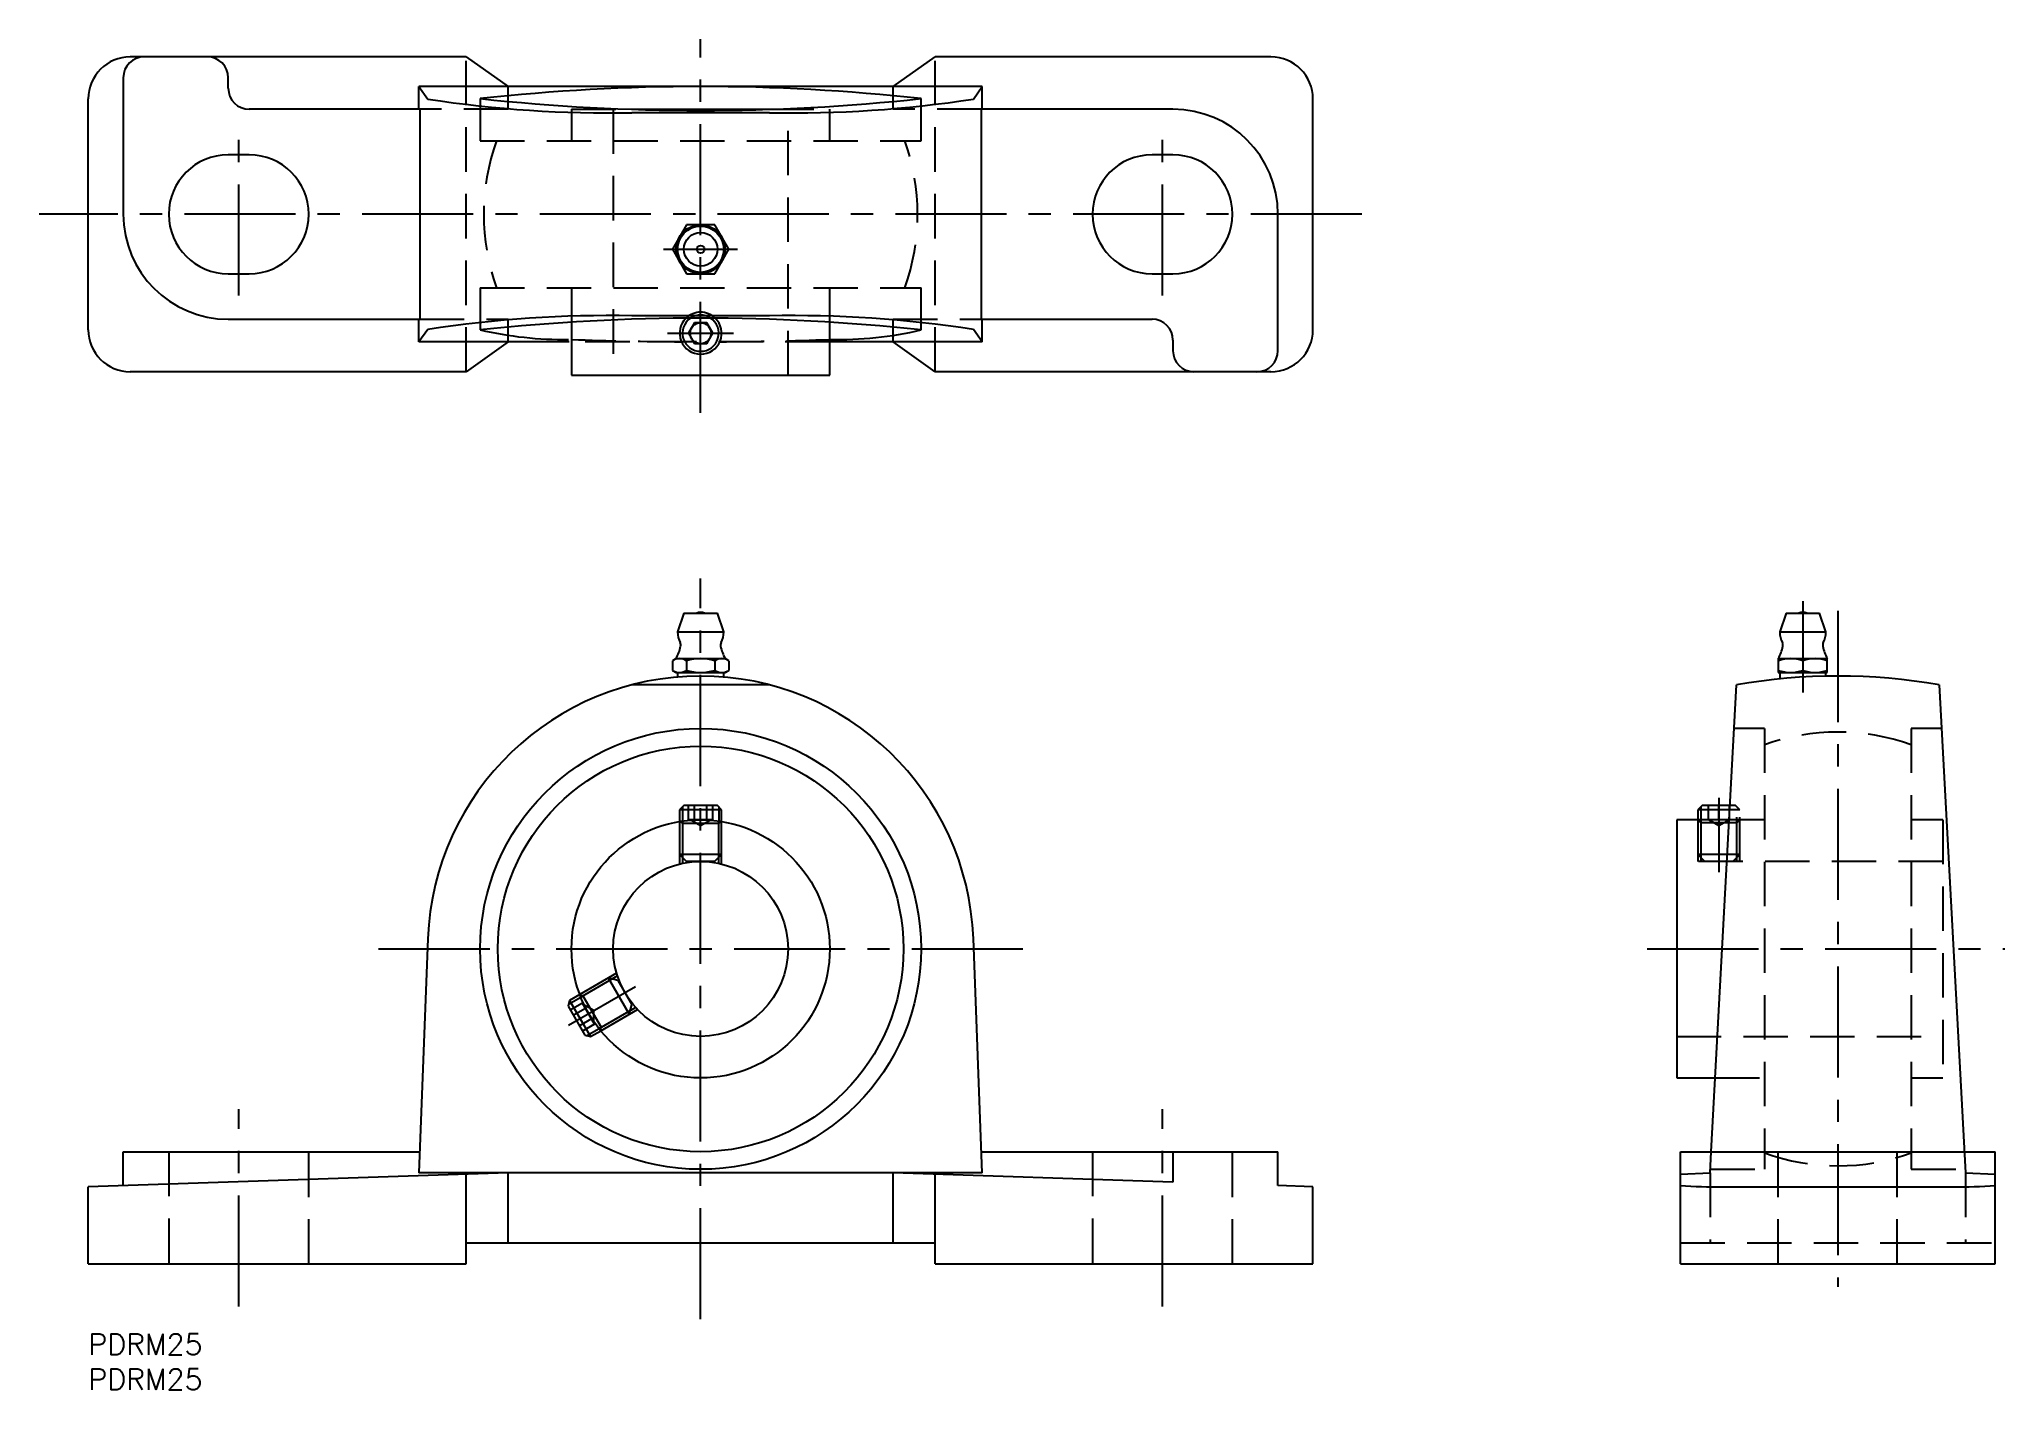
# Model space of a CAD drawing. Extents: x -7 to 274, y -8 to 185.
import ezdxf

# ---------------------------------------------------------------- set-up
doc = ezdxf.new("R2010")
doc.units = 0
doc.header["$LTSCALE"] = 0.5
doc.linetypes.add('CENTER', pattern=[50.8, 31.75, -6.35, 6.35, -6.35])
doc.linetypes.add('DASHED', pattern=[19.05, 12.7, -6.35])
for name, color, linetype in [('MSM_CENTER', 1, 'CENTER'), ('MSM_CONTINUOUS', 7, 'CONTINUOUS'), ('MSM_DASHED', 4, 'DASHED'), ('MSM_NARROW', 5, 'CONTINUOUS'), ('MSM_PART_NUMBER', 7, 'CONTINUOUS')]:
    doc.layers.add(name, color=color, linetype=linetype)
doc.styles.get("Standard").update_dxf_attribs({"font": 'txt.shx', "height": 3, "bigfont": 'bigfont.shx'})

msp = doc.modelspace()

# ---------------------------------------------------------------- linework, layer by layer
at = {"layer": 'MSM_CENTER'}
for p, q in [((87.5, 131.62), (87.5, 185.01)), ((21.5, 148.4), (21.5, 171.6)), ((153.5, 148.4), (153.5, 171.6)), ((182, 160), (-7, 160)), ((82.21, 155), (92.79, 155)), ((82.78, 143), (92.22, 143)), ((87.5, 2.08), (87.5, 107.92)), ((245, 104.68), (245, 91.67)), ((250, 103.3), (250, 6.7)), ((233, 76.59), (233, 65.99)), ((41.48, 55), (133.52, 55)), ((222.78, 55), (273.85, 55)), ((68.6, 44.09), (78.19, 49.62)), ((21.5, 3.9), (21.5, 32.1)), ((153.5, 3.9), (153.5, 32.1))]:
    msp.add_line(p, q, dxfattribs=at)
at = {"layer": 'MSM_CONTINUOUS'}
for p, q in [((54, 182.5), (6, 182.5)), ((54, 182.5), (60, 178.25)), ((115, 178.25), (121, 182.5)), ((169, 182.5), (121, 182.5)), ((5, 179.5), (5, 160)), ((20, 178), (20, 179.5)), ((47.25, 175), (47.25, 178.25)), ((47.25, 178.25), (48.53, 176.45)), ((127.75, 178.25), (47.25, 178.25)), ((126.47, 176.45), (127.75, 178.25)), ((127.75, 175), (127.75, 178.25)), ((0, 143.5), (0, 176.5)), ((47.36, 175), (23, 175)), ((47.36, 175), (47.36, 145)), ((97.34, 174.5), (77.66, 174.5)), ((77.67, 175), (97.33, 175)), ((155, 175), (127.64, 175)), ((127.64, 145), (127.64, 175)), ((175, 143.5), (175, 176.5)), ((23, 168.5), (20, 168.5)), ((155, 168.5), (152, 168.5)), ((85.48, 158.5), (83.46, 155)), ((89.52, 158.5), (85.48, 158.5)), ((91.54, 155), (89.52, 158.5)), ((170, 140.5), (170, 160)), ((83.46, 155), (85.48, 151.5)), ((89.52, 151.5), (91.54, 155)), ((20, 151.5), (23, 151.5)), ((85.48, 151.5), (89.52, 151.5)), ((152, 151.5), (155, 151.5)), ((20, 145), (47.36, 145)), ((47.25, 141.75), (47.25, 145)), ((48.53, 143.55), (47.25, 141.75)), ((69.05, 144.58), (69.05, 137)), ((97.34, 145.5), (77.66, 145.5)), ((86.63, 144.5), (85.77, 143)), ((88.37, 144.5), (86.63, 144.5)), ((89.23, 143), (88.37, 144.5)), ((105.95, 137), (105.95, 144.58)), ((127.75, 141.75), (126.47, 143.55)), ((127.64, 145), (152, 145)), ((127.75, 141.75), (127.75, 145)), ((68.73, 141.75), (47.25, 141.75)), ((60, 141.75), (54, 137.5)), ((85.77, 143), (86.63, 141.5)), ((88.37, 141.5), (86.63, 141.5)), ((88.37, 141.5), (89.23, 143)), ((127.75, 141.75), (105.95, 141.75)), ((121, 137.5), (115, 141.75)), ((155, 142), (155, 140.5)), ((54, 137.5), (6, 137.5)), ((69.05, 137), (105.95, 137)), ((169, 137.5), (121, 137.5)), ((85.1, 103), (84.2, 100.3)), ((85.1, 103), (89.9, 103)), ((90.8, 100.3), (89.9, 103)), ((242.6, 103), (241.7, 100.3)), ((242.6, 103), (247.4, 103)), ((248.3, 100.3), (247.4, 103)), ((84.2, 100.3), (90.8, 100.3)), ((241.7, 100.3), (248.3, 100.3)), ((84, 96.5), (83.46, 96.19)), ((83.46, 96.19), (83.46, 94.81)), ((84, 96.5), (91, 96.5)), ((85.48, 96.19), (85.48, 94.81)), ((89.52, 96.19), (89.52, 94.81)), ((91.54, 96.19), (91, 96.5)), ((91.54, 96.19), (91.54, 94.81)), ((241.5, 96.5), (241.5, 94.5)), ((241.5, 96.5), (248.5, 96.5)), ((245, 96.19), (245, 94.81)), ((248.5, 94.5), (248.5, 96.5)), ((97.34, 92.74), (77.66, 92.74)), ((83.46, 94.81), (84, 94.5)), ((84, 94.5), (91, 94.5)), ((84.2, 94.5), (84.2, 93.86)), ((90.8, 93.86), (90.8, 94.5)), ((91, 94.5), (91.54, 94.81)), ((231.91, 26), (235.5, 92.74)), ((241.5, 94.5), (248.5, 94.5)), ((241.7, 94.5), (241.7, 93.59)), ((248.3, 93.98), (248.3, 94.5)), ((264.5, 92.74), (268.25, 23)), ((85.11, 75.5), (84.5, 74.89)), ((90.5, 74.89), (84.5, 74.89)), ((84.5, 74.89), (84.5, 73.2)), ((89.89, 75.5), (85.11, 75.5)), ((90.5, 74.89), (89.89, 75.5)), ((90.5, 73.2), (90.5, 74.89)), ((234.46, 73.45), (227, 73.45)), ((227, 73.45), (227, 36.55)), ((230.61, 75.5), (230, 74.89)), ((230, 74.89), (230, 73.45)), ((234.54, 74.89), (230, 74.89)), ((234.57, 75.5), (230.61, 75.5)), ((48.53, 56.49), (47.25, 23)), ((127.75, 23), (126.47, 56.49)), ((70.23, 48.5), (68.78, 47.65)), ((68.78, 47.65), (68.55, 46.82)), ((68.55, 46.82), (70.94, 42.68)), ((68.78, 47.65), (71.78, 42.46)), ((70.94, 42.68), (71.78, 42.46)), ((71.78, 42.46), (73.23, 43.3)), ((227, 36.55), (232.48, 36.55)), ((5, 26), (47.36, 26)), ((5, 21.17), (5, 26)), ((127.64, 26), (170, 26)), ((155, 26), (155, 21.67)), ((170, 21.17), (170, 26)), ((227.5, 26), (272.5, 26)), ((227.5, 10), (227.5, 26)), ((272.5, 10), (272.5, 26)), ((60, 23), (0, 21)), ((127.75, 23), (47.25, 23)), ((54, 10), (54, 22.8)), ((60, 13), (60, 23)), ((155, 21.67), (115, 23)), ((115, 13), (115, 23)), ((121, 10), (121, 22.8)), ((268.25, 23), (272.5, 22.8)), ((0, 10), (0, 21)), ((175, 21), (170, 21.17)), ((175, 10), (175, 21)), ((233.5, 21), (266.5, 21)), ((54, 13), (121, 13)), ((0, 10), (54, 10)), ((121, 10), (175, 10)), ((227.5, 10), (272.5, 10))]:
    msp.add_line(p, q, dxfattribs=at)
for centre, radius in [((87.5, 155), 3.5), ((87.5, 155), 3.3), ((87.5, 155), 2.4), ((87.5, 155), 0.555), ((87.5, 143), 1.5), ((87.5, 55), 31.5), ((87.5, 55), 28.98), ((87.5, 55), 18.45), ((87.5, 55), 12.5)]:
    msp.add_circle(centre, radius, dxfattribs=at)
for centre, radius, start, end in [((6, 176.5), 6, 90, 180), ((8, 179.5), 3, 90, 180), ((17, 179.5), 3, 0, 90), ((169, 176.5), 6, 0, 90), ((23, 178), 3, 180, 270), ((87.5, -110.94), 289.19, 83.7466, 96.2534), ((74.52, 346.2), 171.72, 261.2951, 271.0494), ((87.5, 468.59), 293.75, 263.8441, 276.1559), ((100.48, 346.2), 171.72, 268.9506, 278.7049), ((155, 160), 15, 0, 90), ((20, 160), 8.5, 90, 270), ((23, 160), 8.5, 270, 90), ((152, 160), 8.5, 90, 270), ((155, 160), 8.5, 270, 90), ((20, 160), 15, 180, 270), ((6, 143.5), 6, 180, 270), ((74.52, -26.2), 171.72, 88.9506, 98.7049), ((87.5, -148.59), 293.75, 83.8441, 96.1559), ((67.89, 194.68), 52.57, 256.9295, 270.8173), ((87.5, 143), 3, 134.0248, 45.9752), ((87.5, 143), 2.59, 123.5835, 56.4165), ((100.48, -26.2), 171.72, 81.2951, 91.0494), ((106.97, 195.09), 53, 268.8942, 283.1167), ((152, 142), 3, 0, 90), ((169, 143.5), 6, 270, 360), ((158, 140.5), 3, 180, 270), ((167, 140.5), 3, 270, 0), ((87.5, 101.51), 1.59, 69.5582, 110.4418), ((245, 101.51), 1.59, 69.5582, 110.4418), ((87.5, 100.3), 3.3, 180, 207.4808), ((83.86, 98.41), 0.8, 348.6668, 27.4808), ((91.14, 98.41), 0.8, 152.5192, 191.3332), ((87.5, 100.3), 3.3, 332.5192, 360), ((245, 100.3), 3.3, 180, 207.4808), ((241.36, 98.41), 0.8, 348.6668, 27.4808), ((248.64, 98.41), 0.8, 152.5192, 191.3332), ((245, 100.3), 3.3, 332.5192, 360), ((84.47, 94.71), 1.79, 55.6158, 124.3842), ((78.76, 99.43), 6, 330.7697, 348.6668), ((87.5, 89.81), 6.69, 72.412, 107.588), ((90.53, 94.71), 1.79, 55.6158, 124.3842), ((96.24, 99.43), 6, 191.3332, 209.2303), ((236.26, 99.43), 6, 330.7697, 348.6668), ((243.25, 91.45), 5.05, 69.7438, 110.2562), ((246.75, 91.45), 5.05, 69.7438, 110.2562), ((253.74, 99.43), 6, 191.3332, 209.2303), ((87.5, 55), 39, 2.1858, 177.8142), ((84.47, 96.29), 1.79, 235.6665, 304.3335), ((87.5, 101.19), 6.69, 252.412, 287.588), ((90.53, 96.29), 1.79, 235.6665, 304.3335), ((250, 10), 84, 80.0599, 99.9401), ((243.25, 99.56), 5.06, 249.7547, 290.2453), ((246.75, 99.56), 5.06, 249.7547, 290.2453), ((232.37, 77.19), 56.2, 265.0292, 271.1525), ((267.63, 77.19), 56.2, 268.8475, 274.9708)]:
    msp.add_arc(centre, radius, start, end, dxfattribs=at)
at = {"layer": 'MSM_DASHED'}
for p, q in [((54, 137.5), (54, 182.5)), ((121, 137.5), (121, 182.5)), ((60, 175), (60, 178.25)), ((115, 175), (115, 178.25)), ((60, 175), (47.36, 175)), ((56, 176.53), (56, 170.5)), ((69.05, 175), (77.67, 175)), ((69.05, 175), (69.05, 170.5)), ((75, 175), (75, 137)), ((97.33, 175), (105.95, 175)), ((100, 137), (100, 175)), ((105.95, 170.5), (105.95, 175)), ((127.64, 175), (115, 175)), ((119, 170.5), (119, 176.53)), ((56, 170.5), (119, 170.5)), ((56, 149.5), (119, 149.5)), ((56, 149.5), (56, 143.47)), ((69.05, 149.5), (69.05, 144.58)), ((105.95, 144.58), (105.95, 149.5)), ((119, 143.47), (119, 149.5)), ((47.36, 145), (60, 145)), ((60, 141.75), (60, 145)), ((115, 145), (127.64, 145)), ((115, 141.75), (115, 145)), ((105.95, 141.75), (68.73, 141.75)), ((239.5, 86.5), (235.16, 86.5)), ((239.5, 86.5), (239.5, 23.5)), ((264.84, 86.5), (260.5, 86.5)), ((260.5, 86.5), (260.5, 23.5)), ((84.5, 73.2), (84.5, 67.13)), ((84.59, 73.22), (84.91, 72.91)), ((84.91, 73.27), (84.91, 67.23)), ((85.77, 73.5), (85.77, 75.5)), ((85.77, 73.5), (89.23, 73.5)), ((86, 73.5), (87.5, 72.63)), ((86.63, 73.5), (86.63, 75.5)), ((87.5, 72.63), (89, 73.5)), ((88.37, 73.5), (88.37, 75.5)), ((89.23, 73.5), (89.23, 75.5)), ((90.09, 67.23), (90.09, 73.27)), ((90.09, 72.91), (90.41, 73.22)), ((90.5, 67.13), (90.5, 73.2)), ((230, 73.45), (230, 67.5)), ((230, 73.45), (230.41, 73.04)), ((230.01, 73.45), (230, 73.45)), ((230.41, 73.45), (230.41, 67.5)), ((235.59, 73.04), (230.41, 73.04)), ((231.5, 73.5), (231.5, 75.5)), ((231.5, 73.5), (234.5, 73.5)), ((231.5, 73.5), (233, 72.63)), ((233, 73.5), (233, 75.5)), ((233, 72.63), (234.5, 73.5)), ((239.5, 73.45), (234.46, 73.45)), ((234.5, 73.5), (234.5, 75.5)), ((236, 74.89), (234.54, 74.89)), ((235.39, 75.5), (234.57, 75.5)), ((236, 74.89), (235.39, 75.5)), ((235.59, 67.5), (235.59, 75.29)), ((235.59, 73.04), (236, 73.45)), ((236, 67.5), (236, 74.89)), ((265, 73.45), (260.5, 73.45)), ((265, 73.45), (265, 36.55)), ((90.09, 72.91), (84.91, 72.91)), ((90.5, 68.5), (84.5, 68.5)), ((84.5, 68.5), (85.5, 67.5)), ((89.5, 67.5), (85.5, 67.5)), ((89.5, 67.5), (90.5, 68.5)), ((265, 67.5), (227, 67.5)), ((230, 68.5), (231, 67.5)), ((236, 68.5), (230, 68.5)), ((235, 67.5), (236, 68.5)), ((75.49, 51.53), (70.23, 48.5)), ((75.61, 51.13), (70.38, 48.11)), ((74.31, 50.85), (77.31, 45.65)), ((75.67, 50.48), (74.31, 50.85)), ((70.69, 48.29), (70.27, 48.41)), ((70.69, 48.29), (73.29, 43.8)), ((75.67, 50.48), (77.67, 47.02)), ((70.61, 47.25), (68.88, 46.25)), ((71.05, 46.5), (69.31, 45.5)), ((71.91, 45), (70.18, 44)), ((72.34, 44.25), (70.61, 47.25)), ((72.23, 46.18), (70.73, 47.05)), ((72.23, 44.45), (72.23, 46.18)), ((72.98, 43.62), (78.21, 46.64)), ((73.23, 43.3), (78.49, 46.33)), ((77.31, 45.65), (77.67, 47.02)), ((72.34, 44.25), (70.61, 43.25)), ((73.17, 43.37), (73.29, 43.8)), ((227, 42.5), (265, 42.5)), ((232.48, 36.55), (239.5, 36.55)), ((260.5, 36.55), (265, 36.55)), ((11.5, 26), (11.5, 10)), ((31.5, 10), (31.5, 26)), ((143.5, 26), (143.5, 10)), ((163.5, 10), (163.5, 26)), ((231.75, 23), (231.91, 26)), ((241.5, 10), (241.5, 26)), ((258.5, 10), (258.5, 26)), ((227.5, 22.8), (231.75, 23)), ((231.75, 23), (231.75, 13)), ((231.78, 23.5), (239.5, 23.5)), ((260.5, 23.5), (268.22, 23.5)), ((268.25, 23), (268.25, 13)), ((227.5, 13), (272.5, 13))]:
    msp.add_line(p, q, dxfattribs=at)
for centre, radius, start, end in [((87.5, 160), 31, 160.2017, 199.7983), ((87.5, 160), 31, 340.2017, 19.7983), ((87.5, 143), 3, 45.9752, 134.0248), ((87.5, 143), 2.59, 56.4165, 123.5835), ((86.64, 627.95), 486.17, 267.9271, 269.7787), ((88.36, 627.95), 486.17, 270.2213, 272.0729), ((250, 55), 31, 70.2017, 109.7983), ((250, 55), 31, 250.2017, 289.7983)]:
    msp.add_arc(centre, radius, start, end, dxfattribs=at)
at = {"layer": 'MSM_NARROW'}
for p, q in [((84.91, 75.29), (84.91, 73.27)), ((90.09, 75.29), (90.09, 73.27)), ((230.41, 75.29), (230.41, 73.45)), ((68.63, 47.1), (70.38, 48.11)), ((71.22, 42.61), (72.98, 43.62))]:
    msp.add_line(p, q, dxfattribs=at)

# ---------------------------------------------------------------- texts
at = {"layer": 'MSM_PART_NUMBER'}
for p in [(0, -3), (0, -8)]:
    msp.add_text('PDRM25', height=3, dxfattribs=at).set_placement(p)

doc.saveas('drawing.dxf')
